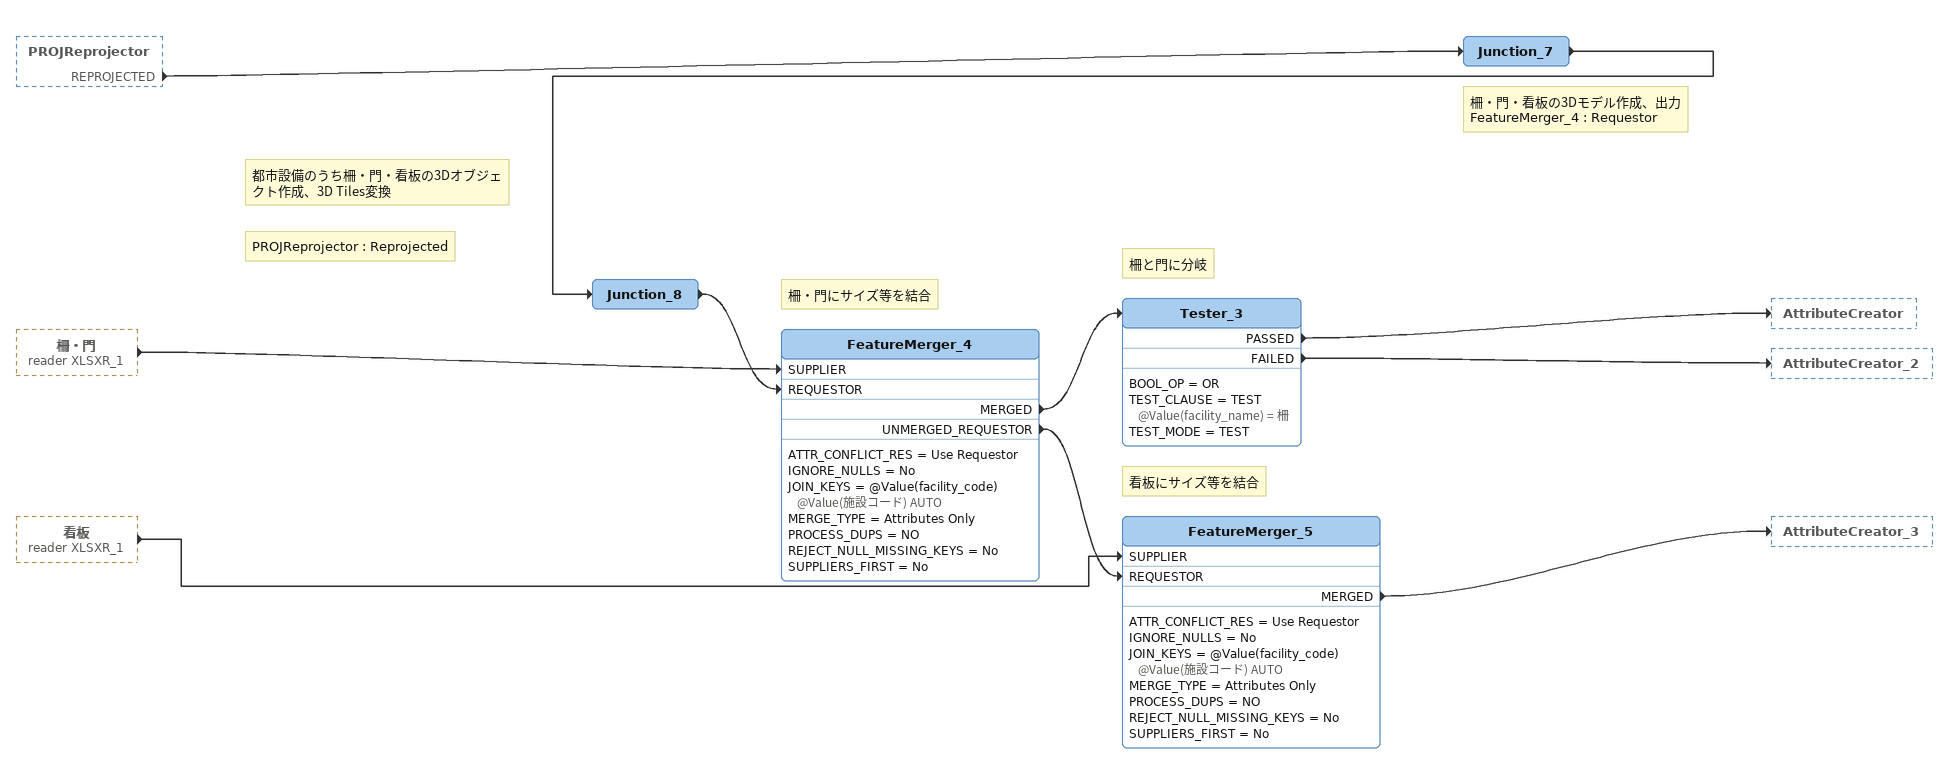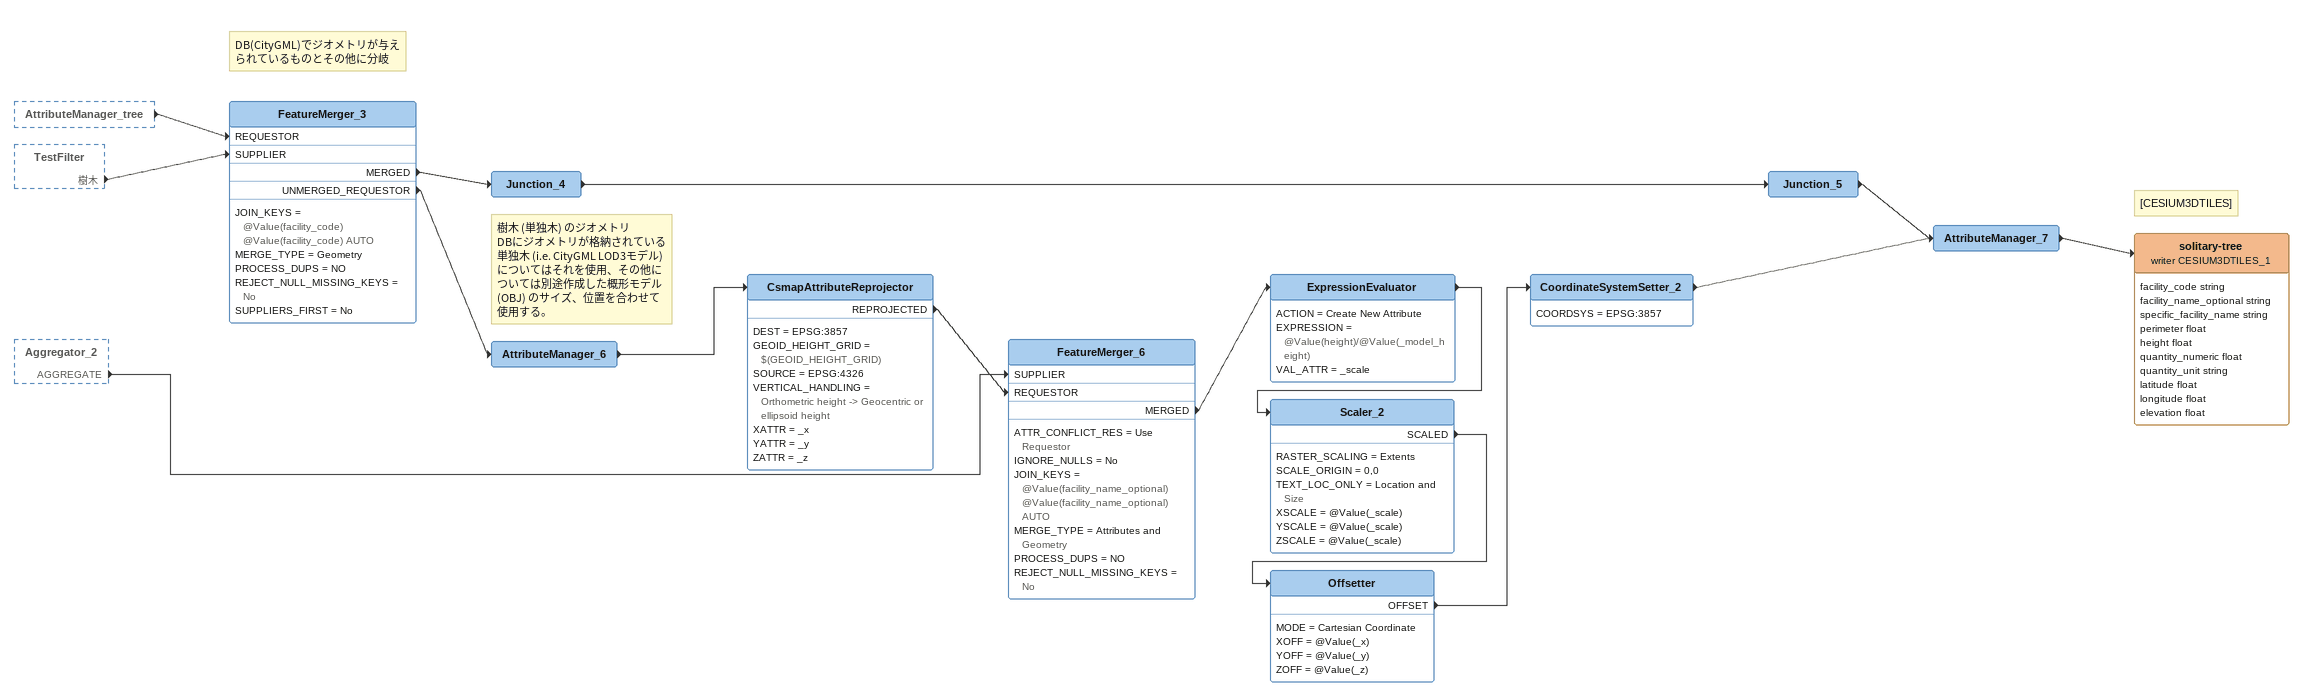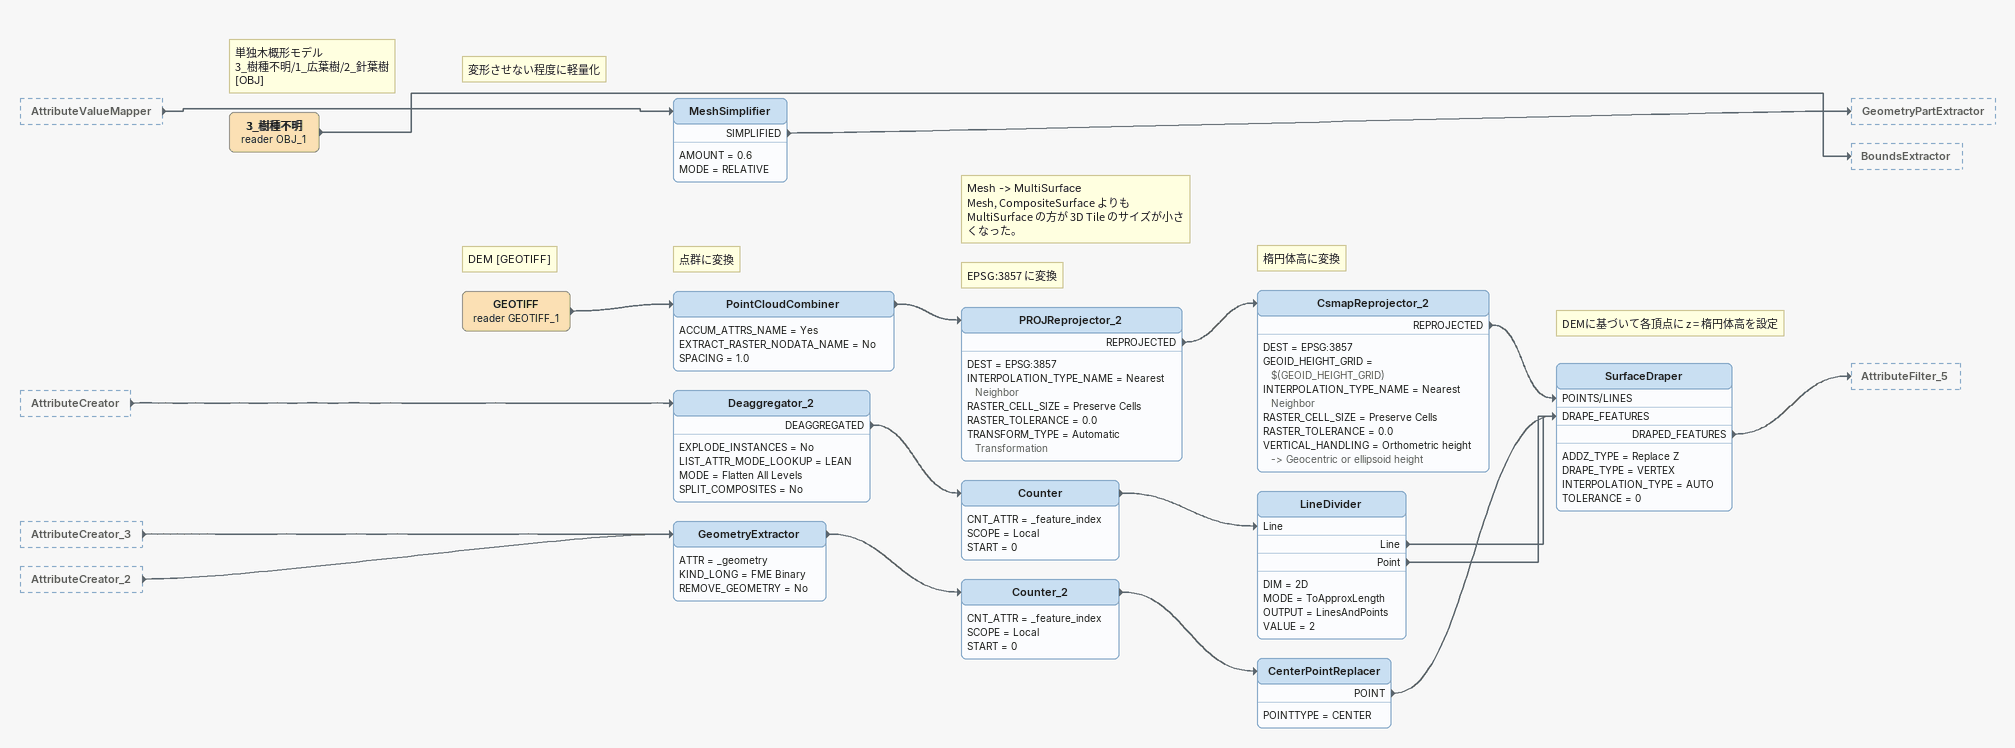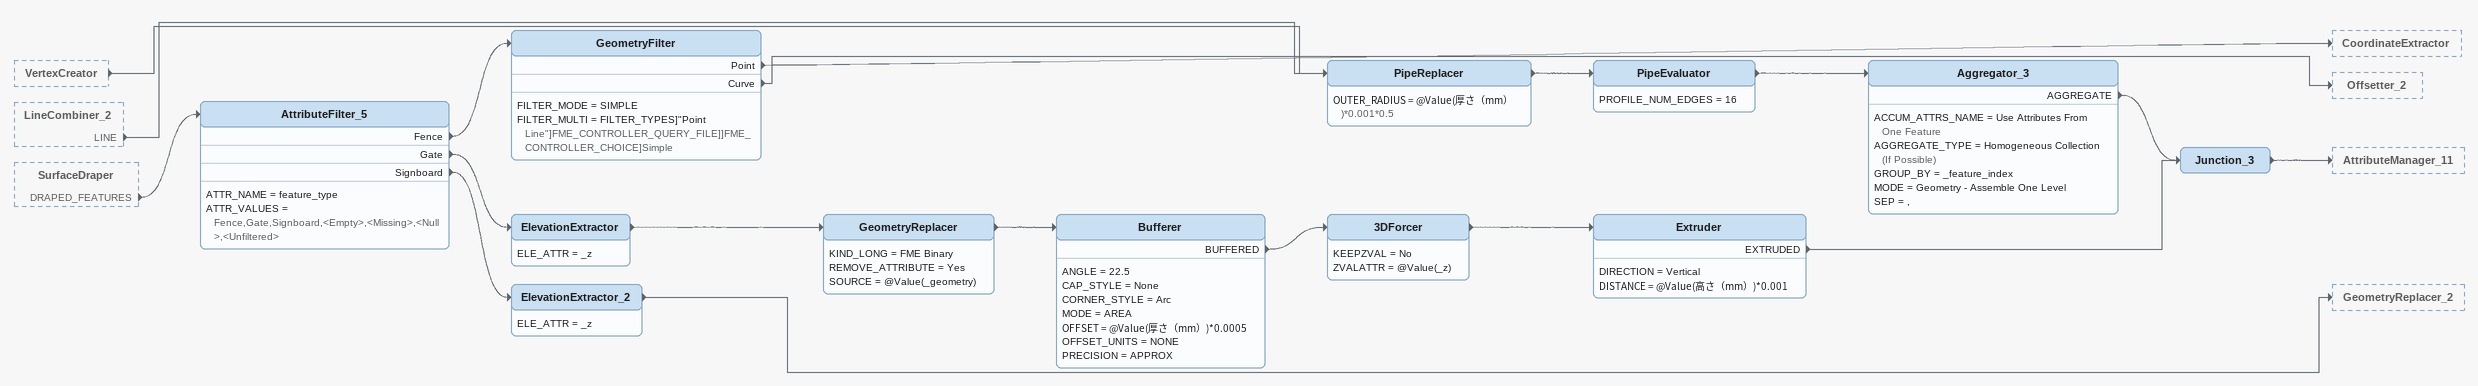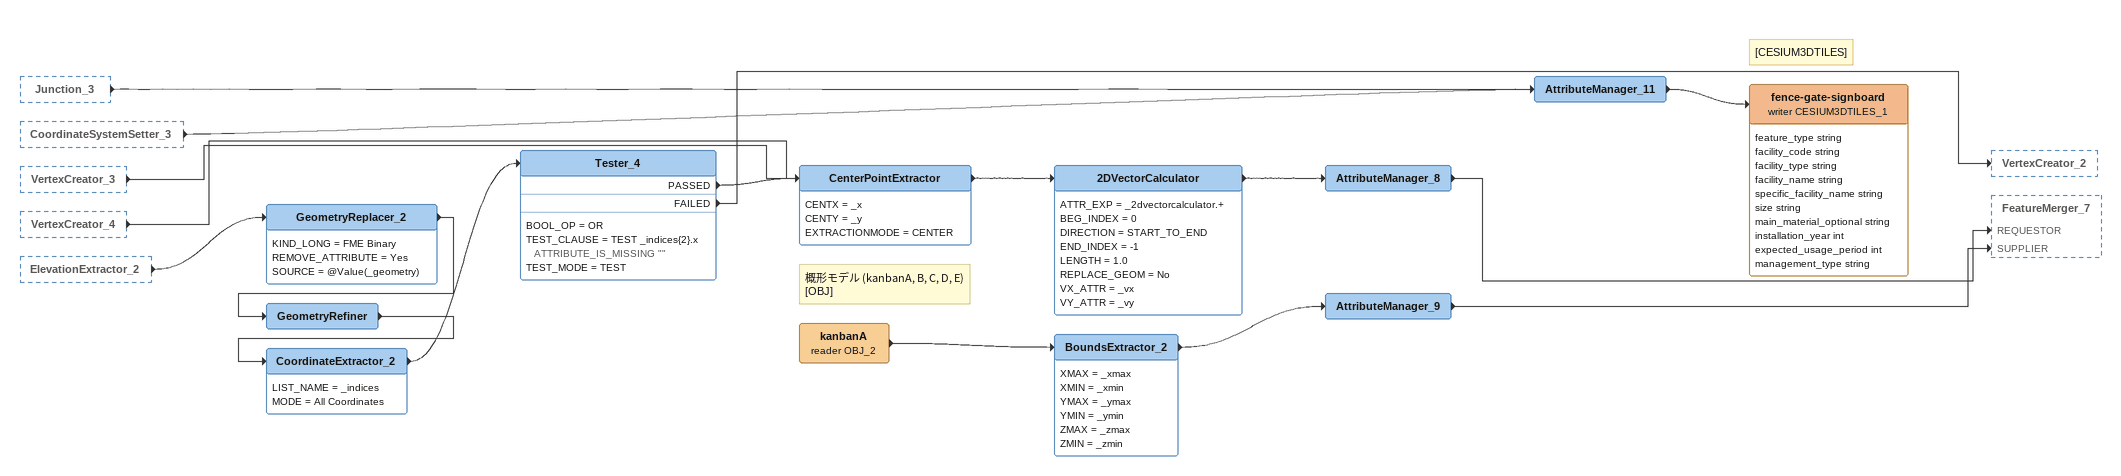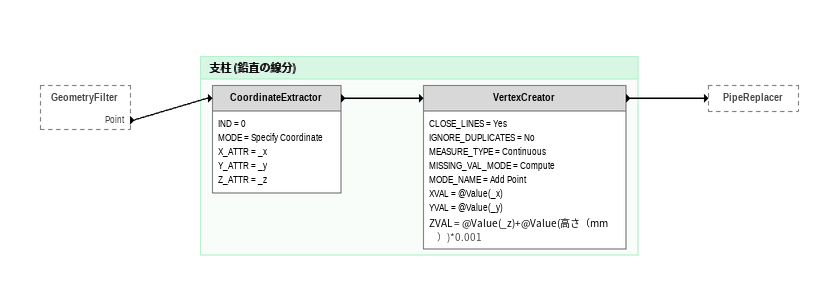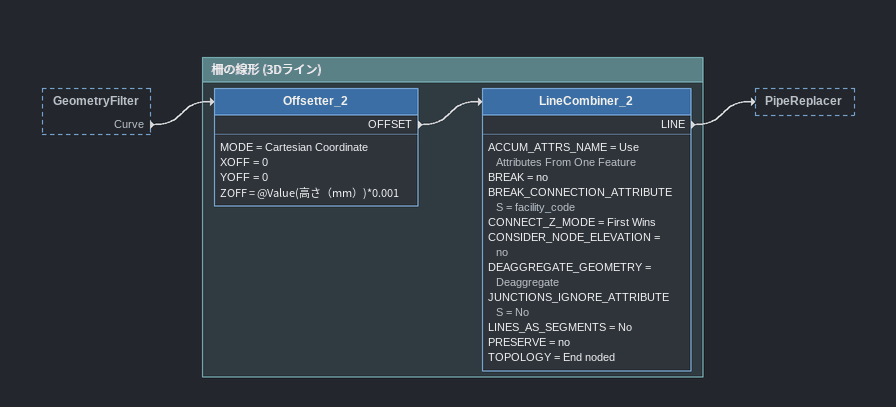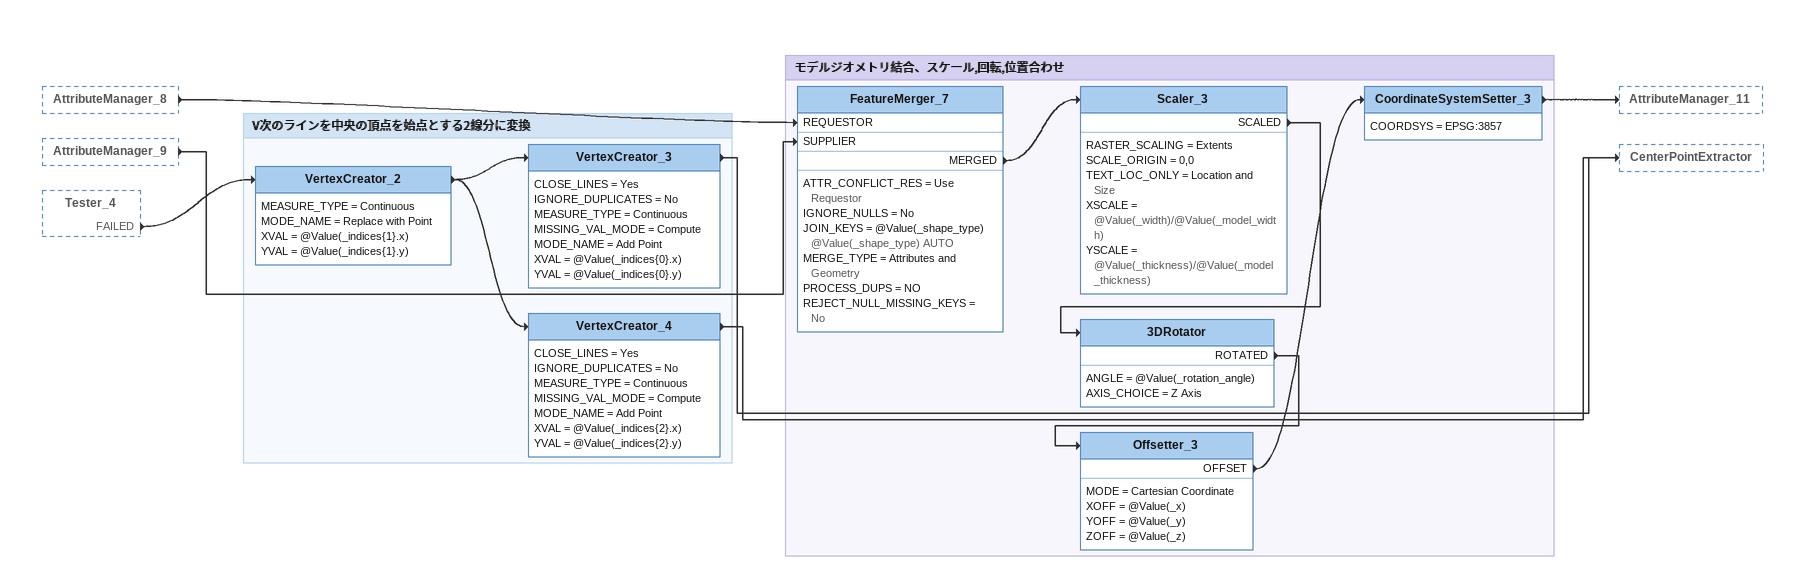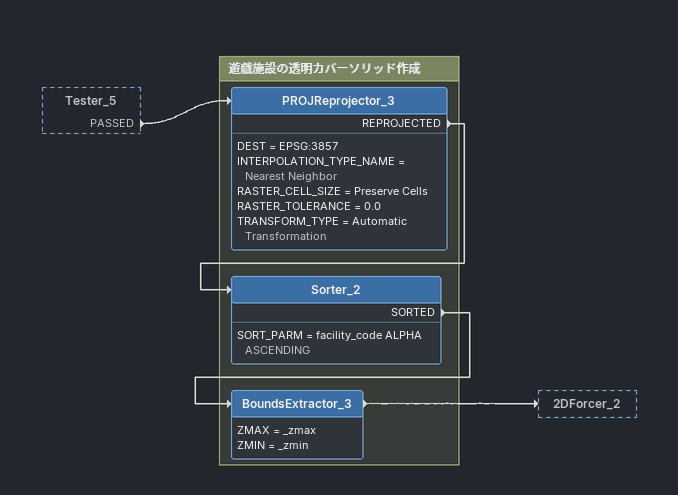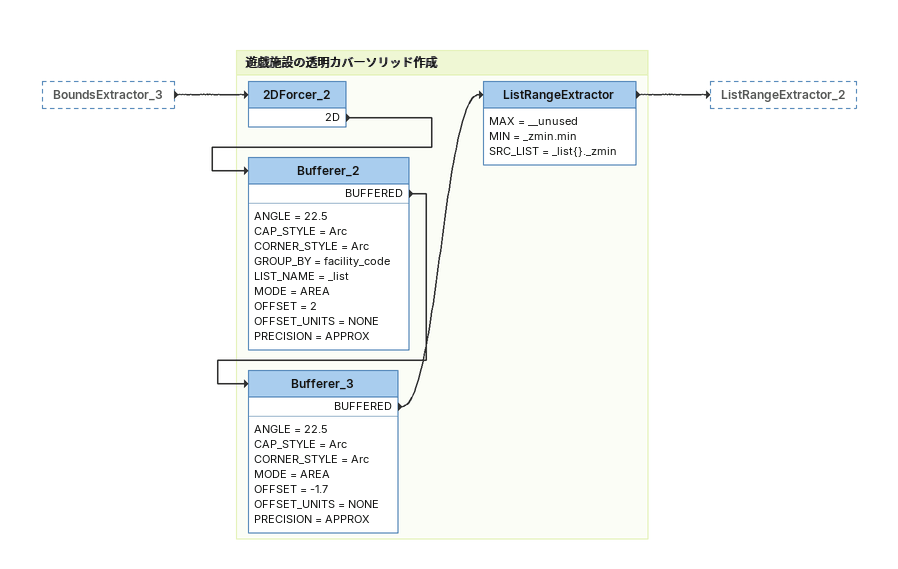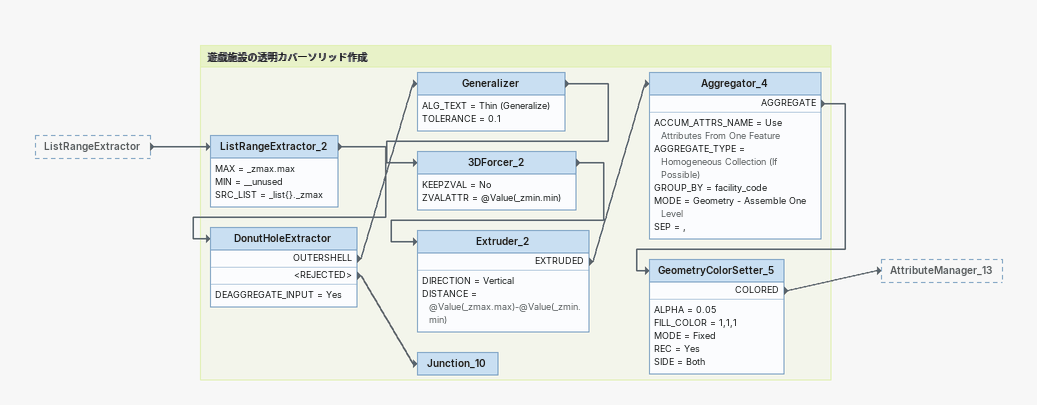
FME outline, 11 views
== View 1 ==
PROJReprojector [outside]
    REPROJECTED -> Junction_7
柵・門 (reader XLSXR_1) [outside]
    -> FeatureMerger_4 [SUPPLIER]
看板 (reader XLSXR_1) [outside]
    -> FeatureMerger_5 [SUPPLIER]
Note: 柵・門・看板の3Dモデル作成、出力 / FeatureMerger_4 : Requestor
Junction_7
    -> Junction_8
Note: 都市設備のうち柵・門・看板の3Dオブジェクト作成、3D Tiles変換
Note: PROJReprojector : Reprojected
Junction_8
    -> FeatureMerger_4 [REQUESTOR]
Note: 柵・門にサイズ等を結合
FeatureMerger_4
    ATTR_CONFLICT_RES = Use Requestor
    IGNORE_NULLS = No
    JOIN_KEYS = @Value(facility_code) @Value(施設コード) AUTO
    MERGE_TYPE = Attributes Only
    PROCESS_DUPS = NO
    REJECT_NULL_MISSING_KEYS = No
    SUPPLIERS_FIRST = No
    MERGED -> Tester_3
    UNMERGED_REQUESTOR -> FeatureMerger_5 [REQUESTOR]
Note: 柵と門に分岐
Tester_3
    BOOL_OP = OR
    TEST_CLAUSE = TEST @Value(facility_name) = 柵
    TEST_MODE = TEST
    PASSED -> AttributeCreator
    FAILED -> AttributeCreator_2
Note: 看板にサイズ等を結合
FeatureMerger_5
    ATTR_CONFLICT_RES = Use Requestor
    IGNORE_NULLS = No
    JOIN_KEYS = @Value(facility_code) @Value(施設コード) AUTO
    MERGE_TYPE = Attributes Only
    PROCESS_DUPS = NO
    REJECT_NULL_MISSING_KEYS = No
    SUPPLIERS_FIRST = No
    MERGED -> AttributeCreator_3

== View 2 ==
AttributeManager_tree [outside]
    -> FeatureMerger_3 [REQUESTOR]
TestFilter [outside]
    樹木 -> FeatureMerger_3 [SUPPLIER]
Aggregator_2 [outside]
    AGGREGATE -> FeatureMerger_6 [SUPPLIER]
Note: DB(CityGML)でジオメトリが与えられているものとその他に分岐
FeatureMerger_3
    JOIN_KEYS = @Value(facility_code) @Value(facility_code) AUTO
    MERGE_TYPE = Geometry
    PROCESS_DUPS = NO
    REJECT_NULL_MISSING_KEYS = No
    SUPPLIERS_FIRST = No
    MERGED -> Junction_4
    UNMERGED_REQUESTOR -> AttributeManager_6
Note: 樹木 (単独木) のジオメトリ / DBにジオメトリが格納されている単独木 (i.e. CityGML LOD3モデル) についてはそれを使用、その他については別途作成した概形モデル (OBJ) のサイズ、位置を合わせて使用する。
Junction_4
    -> Junction_5
Junction_5
    -> AttributeManager_7
AttributeManager_6
    -> CsmapAttributeReprojector
CsmapAttributeReprojector
    DEST = EPSG:3857
    GEOID_HEIGHT_GRID = $(GEOID_HEIGHT_GRID)
    SOURCE = EPSG:4326
    VERTICAL_HANDLING = Orthometric height -> Geocentric or ellipsoid height
    XATTR = _x
    YATTR = _y
    ZATTR = _z
    REPROJECTED -> FeatureMerger_6 [REQUESTOR]
FeatureMerger_6
    ATTR_CONFLICT_RES = Use Requestor
    IGNORE_NULLS = No
    JOIN_KEYS = @Value(facility_name_optional) @Value(facility_name_optional) AUTO
    MERGE_TYPE = Attributes and Geometry
    PROCESS_DUPS = NO
    REJECT_NULL_MISSING_KEYS = No
    MERGED -> ExpressionEvaluator
ExpressionEvaluator
    ACTION = Create New Attribute
    EXPRESSION = @Value(height)/@Value(_model_height)
    VAL_ATTR = _scale
    -> Scaler_2
Scaler_2
    RASTER_SCALING = Extents
    SCALE_ORIGIN = 0,0
    TEXT_LOC_ONLY = Location and Size
    XSCALE = @Value(_scale)
    YSCALE = @Value(_scale)
    ZSCALE = @Value(_scale)
    SCALED -> Offsetter
Offsetter
    MODE = Cartesian Coordinate
    XOFF = @Value(_x)
    YOFF = @Value(_y)
    ZOFF = @Value(_z)
    OFFSET -> CoordinateSystemSetter_2
CoordinateSystemSetter_2
    COORDSYS = EPSG:3857
    -> AttributeManager_7
AttributeManager_7
    -> solitary-tree (writer CESIUM3DTILES_1)
Note: [CESIUM3DTILES]
solitary-tree (writer CESIUM3DTILES_1)
    attributes: facility_code string, facility_name_optional string, specific_facility_name string, perimeter float, height float, quantity_numeric float, quantity_unit string, latitude float, longitude float, elevation float

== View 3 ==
AttributeValueMapper [outside]
    -> MeshSimplifier
AttributeCreator [outside]
    -> Deaggregator_2
AttributeCreator_3 [outside]
    -> GeometryExtractor
AttributeCreator_2 [outside]
    -> GeometryExtractor
Note: 単独木概形モデル / 3_樹種不明/1_広葉樹/2_針葉樹 / [OBJ]
3_樹種不明 (reader OBJ_1)
    -> BoundsExtractor
Note: 変形させない程度に軽量化
Note: Mesh -> MultiSurface / Mesh, CompositeSurface よりも MultiSurface の方が 3D Tile のサイズが小さくなった。
MeshSimplifier
    AMOUNT = 0.6
    MODE = RELATIVE
    SIMPLIFIED -> GeometryPartExtractor
Note: DEM [GEOTIFF]
GEOTIFF (reader GEOTIFF_1)
    -> PointCloudCombiner
Note: 点群に変換
PointCloudCombiner
    ACCUM_ATTRS_NAME = Yes
    EXTRACT_RASTER_NODATA_NAME = No
    SPACING = 1.0
    -> PROJReprojector_2
Note: EPSG:3857 に変換
PROJReprojector_2
    DEST = EPSG:3857
    INTERPOLATION_TYPE_NAME = Nearest Neighbor
    RASTER_CELL_SIZE = Preserve Cells
    RASTER_TOLERANCE = 0.0
    TRANSFORM_TYPE = Automatic Transformation
    REPROJECTED -> CsmapReprojector_2
Note: 楕円体高に変換
CsmapReprojector_2
    DEST = EPSG:3857
    GEOID_HEIGHT_GRID = $(GEOID_HEIGHT_GRID)
    INTERPOLATION_TYPE_NAME = Nearest Neighbor
    RASTER_CELL_SIZE = Preserve Cells
    RASTER_TOLERANCE = 0.0
    VERTICAL_HANDLING = Orthometric height -> Geocentric or ellipsoid height
    REPROJECTED -> SurfaceDraper [POINTS/LINES]
Deaggregator_2
    EXPLODE_INSTANCES = No
    LIST_ATTR_MODE_LOOKUP = LEAN
    MODE = Flatten All Levels
    SPLIT_COMPOSITES = No
    DEAGGREGATED -> Counter
Counter
    CNT_ATTR = _feature_index
    SCOPE = Local
    START = 0
    -> LineDivider [Line]
LineDivider
    DIM = 2D
    MODE = ToApproxLength
    OUTPUT = LinesAndPoints
    VALUE = 2
    Line -> SurfaceDraper [DRAPE_FEATURES]
    Point -> SurfaceDraper [DRAPE_FEATURES]
GeometryExtractor
    ATTR = _geometry
    KIND_LONG = FME Binary
    REMOVE_GEOMETRY = No
    -> Counter_2
Counter_2
    CNT_ATTR = _feature_index
    SCOPE = Local
    START = 0
    -> CenterPointReplacer
CenterPointReplacer
    POINTTYPE = CENTER
    POINT -> SurfaceDraper [DRAPE_FEATURES]
Note: DEMに基づいて各頂点に z = 楕円体高を設定
SurfaceDraper
    ADDZ_TYPE = Replace Z
    DRAPE_TYPE = VERTEX
    INTERPOLATION_TYPE = AUTO
    TOLERANCE = 0
    DRAPED_FEATURES -> AttributeFilter_5

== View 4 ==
VertexCreator [outside]
    -> PipeReplacer
LineCombiner_2 [outside]
    LINE -> PipeReplacer
SurfaceDraper [outside]
    DRAPED_FEATURES -> AttributeFilter_5
AttributeFilter_5
    ATTR_NAME = feature_type
    ATTR_VALUES = Fence,Gate,Signboard,<Empty>,<Missing>,<Null>,<Unfiltered>
    Fence -> GeometryFilter
    Gate -> ElevationExtractor
    Signboard -> ElevationExtractor_2
GeometryFilter
    FILTER_MODE = SIMPLE
    FILTER_MULTI = FILTER_TYPES]"Point Line"]FME_CONTROLLER_QUERY_FILE]]FME_CONTROLLER_CHOICE]Simple
    Point -> CoordinateExtractor
    Curve -> Offsetter_2
PipeReplacer
    OUTER_RADIUS = @Value(厚さ（mm）)*0.001*0.5
    -> PipeEvaluator
PipeEvaluator
    PROFILE_NUM_EDGES = 16
    -> Aggregator_3
Aggregator_3
    ACCUM_ATTRS_NAME = Use Attributes From One Feature
    AGGREGATE_TYPE = Homogeneous Collection (If Possible)
    GROUP_BY = _feature_index
    MODE = Geometry - Assemble One Level
    SEP = ,
    AGGREGATE -> Junction_3
ElevationExtractor
    ELE_ATTR = _z
    -> GeometryReplacer
GeometryReplacer
    KIND_LONG = FME Binary
    REMOVE_ATTRIBUTE = Yes
    SOURCE = @Value(_geometry)
    -> Bufferer
Bufferer
    ANGLE = 22.5
    CAP_STYLE = None
    CORNER_STYLE = Arc
    MODE = AREA
    OFFSET = @Value(厚さ（mm）)*0.0005
    OFFSET_UNITS = NONE
    PRECISION = APPROX
    BUFFERED -> 3DForcer
3DForcer
    KEEPZVAL = No
    ZVALATTR = @Value(_z)
    -> Extruder
Extruder
    DIRECTION = Vertical
    DISTANCE = @Value(高さ（mm）)*0.001
    EXTRUDED -> Junction_3
Junction_3
    -> AttributeManager_11
ElevationExtractor_2
    ELE_ATTR = _z
    -> GeometryReplacer_2

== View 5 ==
Junction_3 [outside]
    -> AttributeManager_11
CoordinateSystemSetter_3 [outside]
    -> AttributeManager_11
VertexCreator_3 [outside]
    -> CenterPointExtractor
VertexCreator_4 [outside]
    -> CenterPointExtractor
ElevationExtractor_2 [outside]
    -> GeometryReplacer_2
GeometryReplacer_2
    KIND_LONG = FME Binary
    REMOVE_ATTRIBUTE = Yes
    SOURCE = @Value(_geometry)
    -> GeometryRefiner
GeometryRefiner
    -> CoordinateExtractor_2
CoordinateExtractor_2
    LIST_NAME = _indices
    MODE = All Coordinates
    -> Tester_4
Tester_4
    BOOL_OP = OR
    TEST_CLAUSE = TEST _indices{2}.x ATTRIBUTE_IS_MISSING ""
    TEST_MODE = TEST
    PASSED -> CenterPointExtractor
    FAILED -> VertexCreator_2
CenterPointExtractor
    CENTX = _x
    CENTY = _y
    EXTRACTIONMODE = CENTER
    -> 2DVectorCalculator
2DVectorCalculator
    ATTR_EXP = _2dvectorcalculator.+
    BEG_INDEX = 0
    DIRECTION = START_TO_END
    END_INDEX = -1
    LENGTH = 1.0
    REPLACE_GEOM = No
    VX_ATTR = _vx
    VY_ATTR = _vy
    -> AttributeManager_8
AttributeManager_8
    -> FeatureMerger_7 [REQUESTOR]
Note: 概形モデル (kanbanA, B, C, D, E) / [OBJ]
kanbanA (reader OBJ_2)
    -> BoundsExtractor_2
BoundsExtractor_2
    XMAX = _xmax
    XMIN = _xmin
    YMAX = _ymax
    YMIN = _ymin
    ZMAX = _zmax
    ZMIN = _zmin
    -> AttributeManager_9
AttributeManager_9
    -> FeatureMerger_7 [SUPPLIER]
AttributeManager_11
    -> fence-gate-signboard (writer CESIUM3DTILES_1)
Note: [CESIUM3DTILES]
fence-gate-signboard (writer CESIUM3DTILES_1)
    attributes: feature_type string, facility_code string, facility_type string, facility_name string, specific_facility_name string, size string, main_material_optional string, installation_year int, expected_usage_period int, management_type string

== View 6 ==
GeometryFilter [outside]
    Point -> CoordinateExtractor

Bookmark: 支柱 (鉛直の線分)
CoordinateExtractor
    IND = 0
    MODE = Specify Coordinate
    X_ATTR = _x
    Y_ATTR = _y
    Z_ATTR = _z
    -> VertexCreator
VertexCreator
    CLOSE_LINES = Yes
    IGNORE_DUPLICATES = No
    MEASURE_TYPE = Continuous
    MISSING_VAL_MODE = Compute
    MODE_NAME = Add Point
    XVAL = @Value(_x)
    YVAL = @Value(_y)
    ZVAL = @Value(_z)+@Value(高さ（mm）)*0.001
    -> PipeReplacer

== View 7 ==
GeometryFilter [outside]
    Curve -> Offsetter_2

Bookmark: 柵の線形 (3Dライン)
Offsetter_2
    MODE = Cartesian Coordinate
    XOFF = 0
    YOFF = 0
    ZOFF = @Value(高さ（mm）)*0.001
    OFFSET -> LineCombiner_2
LineCombiner_2
    ACCUM_ATTRS_NAME = Use Attributes From One Feature
    BREAK = no
    BREAK_CONNECTION_ATTRIBUTES = facility_code
    CONNECT_Z_MODE = First Wins
    CONSIDER_NODE_ELEVATION = no
    DEAGGREGATE_GEOMETRY = Deaggregate
    JUNCTIONS_IGNORE_ATTRIBUTES = No
    LINES_AS_SEGMENTS = No
    PRESERVE = no
    TOPOLOGY = End noded
    LINE -> PipeReplacer

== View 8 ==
AttributeManager_8 [outside]
    -> FeatureMerger_7 [REQUESTOR]
AttributeManager_9 [outside]
    -> FeatureMerger_7 [SUPPLIER]
Tester_4 [outside]
    FAILED -> VertexCreator_2

Bookmark: V次のラインを中央の頂点を始点とする2線分に変換
VertexCreator_2
    MEASURE_TYPE = Continuous
    MODE_NAME = Replace with Point
    XVAL = @Value(_indices{1}.x)
    YVAL = @Value(_indices{1}.y)
    -> VertexCreator_3
    -> VertexCreator_4
VertexCreator_3
    CLOSE_LINES = Yes
    IGNORE_DUPLICATES = No
    MEASURE_TYPE = Continuous
    MISSING_VAL_MODE = Compute
    MODE_NAME = Add Point
    XVAL = @Value(_indices{0}.x)
    YVAL = @Value(_indices{0}.y)
    -> CenterPointExtractor
VertexCreator_4
    CLOSE_LINES = Yes
    IGNORE_DUPLICATES = No
    MEASURE_TYPE = Continuous
    MISSING_VAL_MODE = Compute
    MODE_NAME = Add Point
    XVAL = @Value(_indices{2}.x)
    YVAL = @Value(_indices{2}.y)
    -> CenterPointExtractor

Bookmark: モデルジオメトリ結合、スケール,回転,位置合わせ
FeatureMerger_7
    ATTR_CONFLICT_RES = Use Requestor
    IGNORE_NULLS = No
    JOIN_KEYS = @Value(_shape_type) @Value(_shape_type) AUTO
    MERGE_TYPE = Attributes and Geometry
    PROCESS_DUPS = NO
    REJECT_NULL_MISSING_KEYS = No
    MERGED -> Scaler_3
Scaler_3
    RASTER_SCALING = Extents
    SCALE_ORIGIN = 0,0
    TEXT_LOC_ONLY = Location and Size
    XSCALE = @Value(_width)/@Value(_model_width)
    YSCALE = @Value(_thickness)/@Value(_model_thickness)
    SCALED -> 3DRotator
3DRotator
    ANGLE = @Value(_rotation_angle)
    AXIS_CHOICE = Z Axis
    ROTATED -> Offsetter_3
Offsetter_3
    MODE = Cartesian Coordinate
    XOFF = @Value(_x)
    YOFF = @Value(_y)
    ZOFF = @Value(_z)
    OFFSET -> CoordinateSystemSetter_3
CoordinateSystemSetter_3
    COORDSYS = EPSG:3857
    -> AttributeManager_11

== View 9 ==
Tester_5 [outside]
    PASSED -> PROJReprojector_3

Bookmark: 遊戯施設の透明カバーソリッド作成
PROJReprojector_3
    DEST = EPSG:3857
    INTERPOLATION_TYPE_NAME = Nearest Neighbor
    RASTER_CELL_SIZE = Preserve Cells
    RASTER_TOLERANCE = 0.0
    TRANSFORM_TYPE = Automatic Transformation
    REPROJECTED -> Sorter_2
Sorter_2
    SORT_PARM = facility_code ALPHA ASCENDING
    SORTED -> BoundsExtractor_3
BoundsExtractor_3
    ZMAX = _zmax
    ZMIN = _zmin
    -> 2DForcer_2

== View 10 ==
BoundsExtractor_3 [outside]
    -> 2DForcer_2

Bookmark: 遊戯施設の透明カバーソリッド作成
2DForcer_2
    2D -> Bufferer_2
Bufferer_2
    ANGLE = 22.5
    CAP_STYLE = Arc
    CORNER_STYLE = Arc
    GROUP_BY = facility_code
    LIST_NAME = _list
    MODE = AREA
    OFFSET = 2
    OFFSET_UNITS = NONE
    PRECISION = APPROX
    BUFFERED -> Bufferer_3
Bufferer_3
    ANGLE = 22.5
    CAP_STYLE = Arc
    CORNER_STYLE = Arc
    MODE = AREA
    OFFSET = -1.7
    OFFSET_UNITS = NONE
    PRECISION = APPROX
    BUFFERED -> ListRangeExtractor
ListRangeExtractor
    MAX = __unused
    MIN = _zmin.min
    SRC_LIST = _list{}._zmin
    -> ListRangeExtractor_2

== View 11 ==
ListRangeExtractor [outside]
    -> ListRangeExtractor_2

Bookmark: 遊戯施設の透明カバーソリッド作成
ListRangeExtractor_2
    MAX = _zmax.max
    MIN = __unused
    SRC_LIST = _list{}._zmax
    -> DonutHoleExtractor
DonutHoleExtractor
    DEAGGREGATE_INPUT = Yes
    OUTERSHELL -> Generalizer
    <REJECTED> -> Junction_10
Generalizer
    ALG_TEXT = Thin (Generalize)
    TOLERANCE = 0.1
    -> 3DForcer_2
3DForcer_2
    KEEPZVAL = No
    ZVALATTR = @Value(_zmin.min)
    -> Extruder_2
Extruder_2
    DIRECTION = Vertical
    DISTANCE = @Value(_zmax.max)-@Value(_zmin.min)
    EXTRUDED -> Aggregator_4
Aggregator_4
    ACCUM_ATTRS_NAME = Use Attributes From One Feature
    AGGREGATE_TYPE = Homogeneous Collection (If Possible)
    GROUP_BY = facility_code
    MODE = Geometry - Assemble One Level
    SEP = ,
    AGGREGATE -> GeometryColorSetter_5
GeometryColorSetter_5
    ALPHA = 0.05
    FILL_COLOR = 1,1,1
    MODE = Fixed
    REC = Yes
    SIDE = Both
    COLORED -> AttributeManager_13
Junction_10
